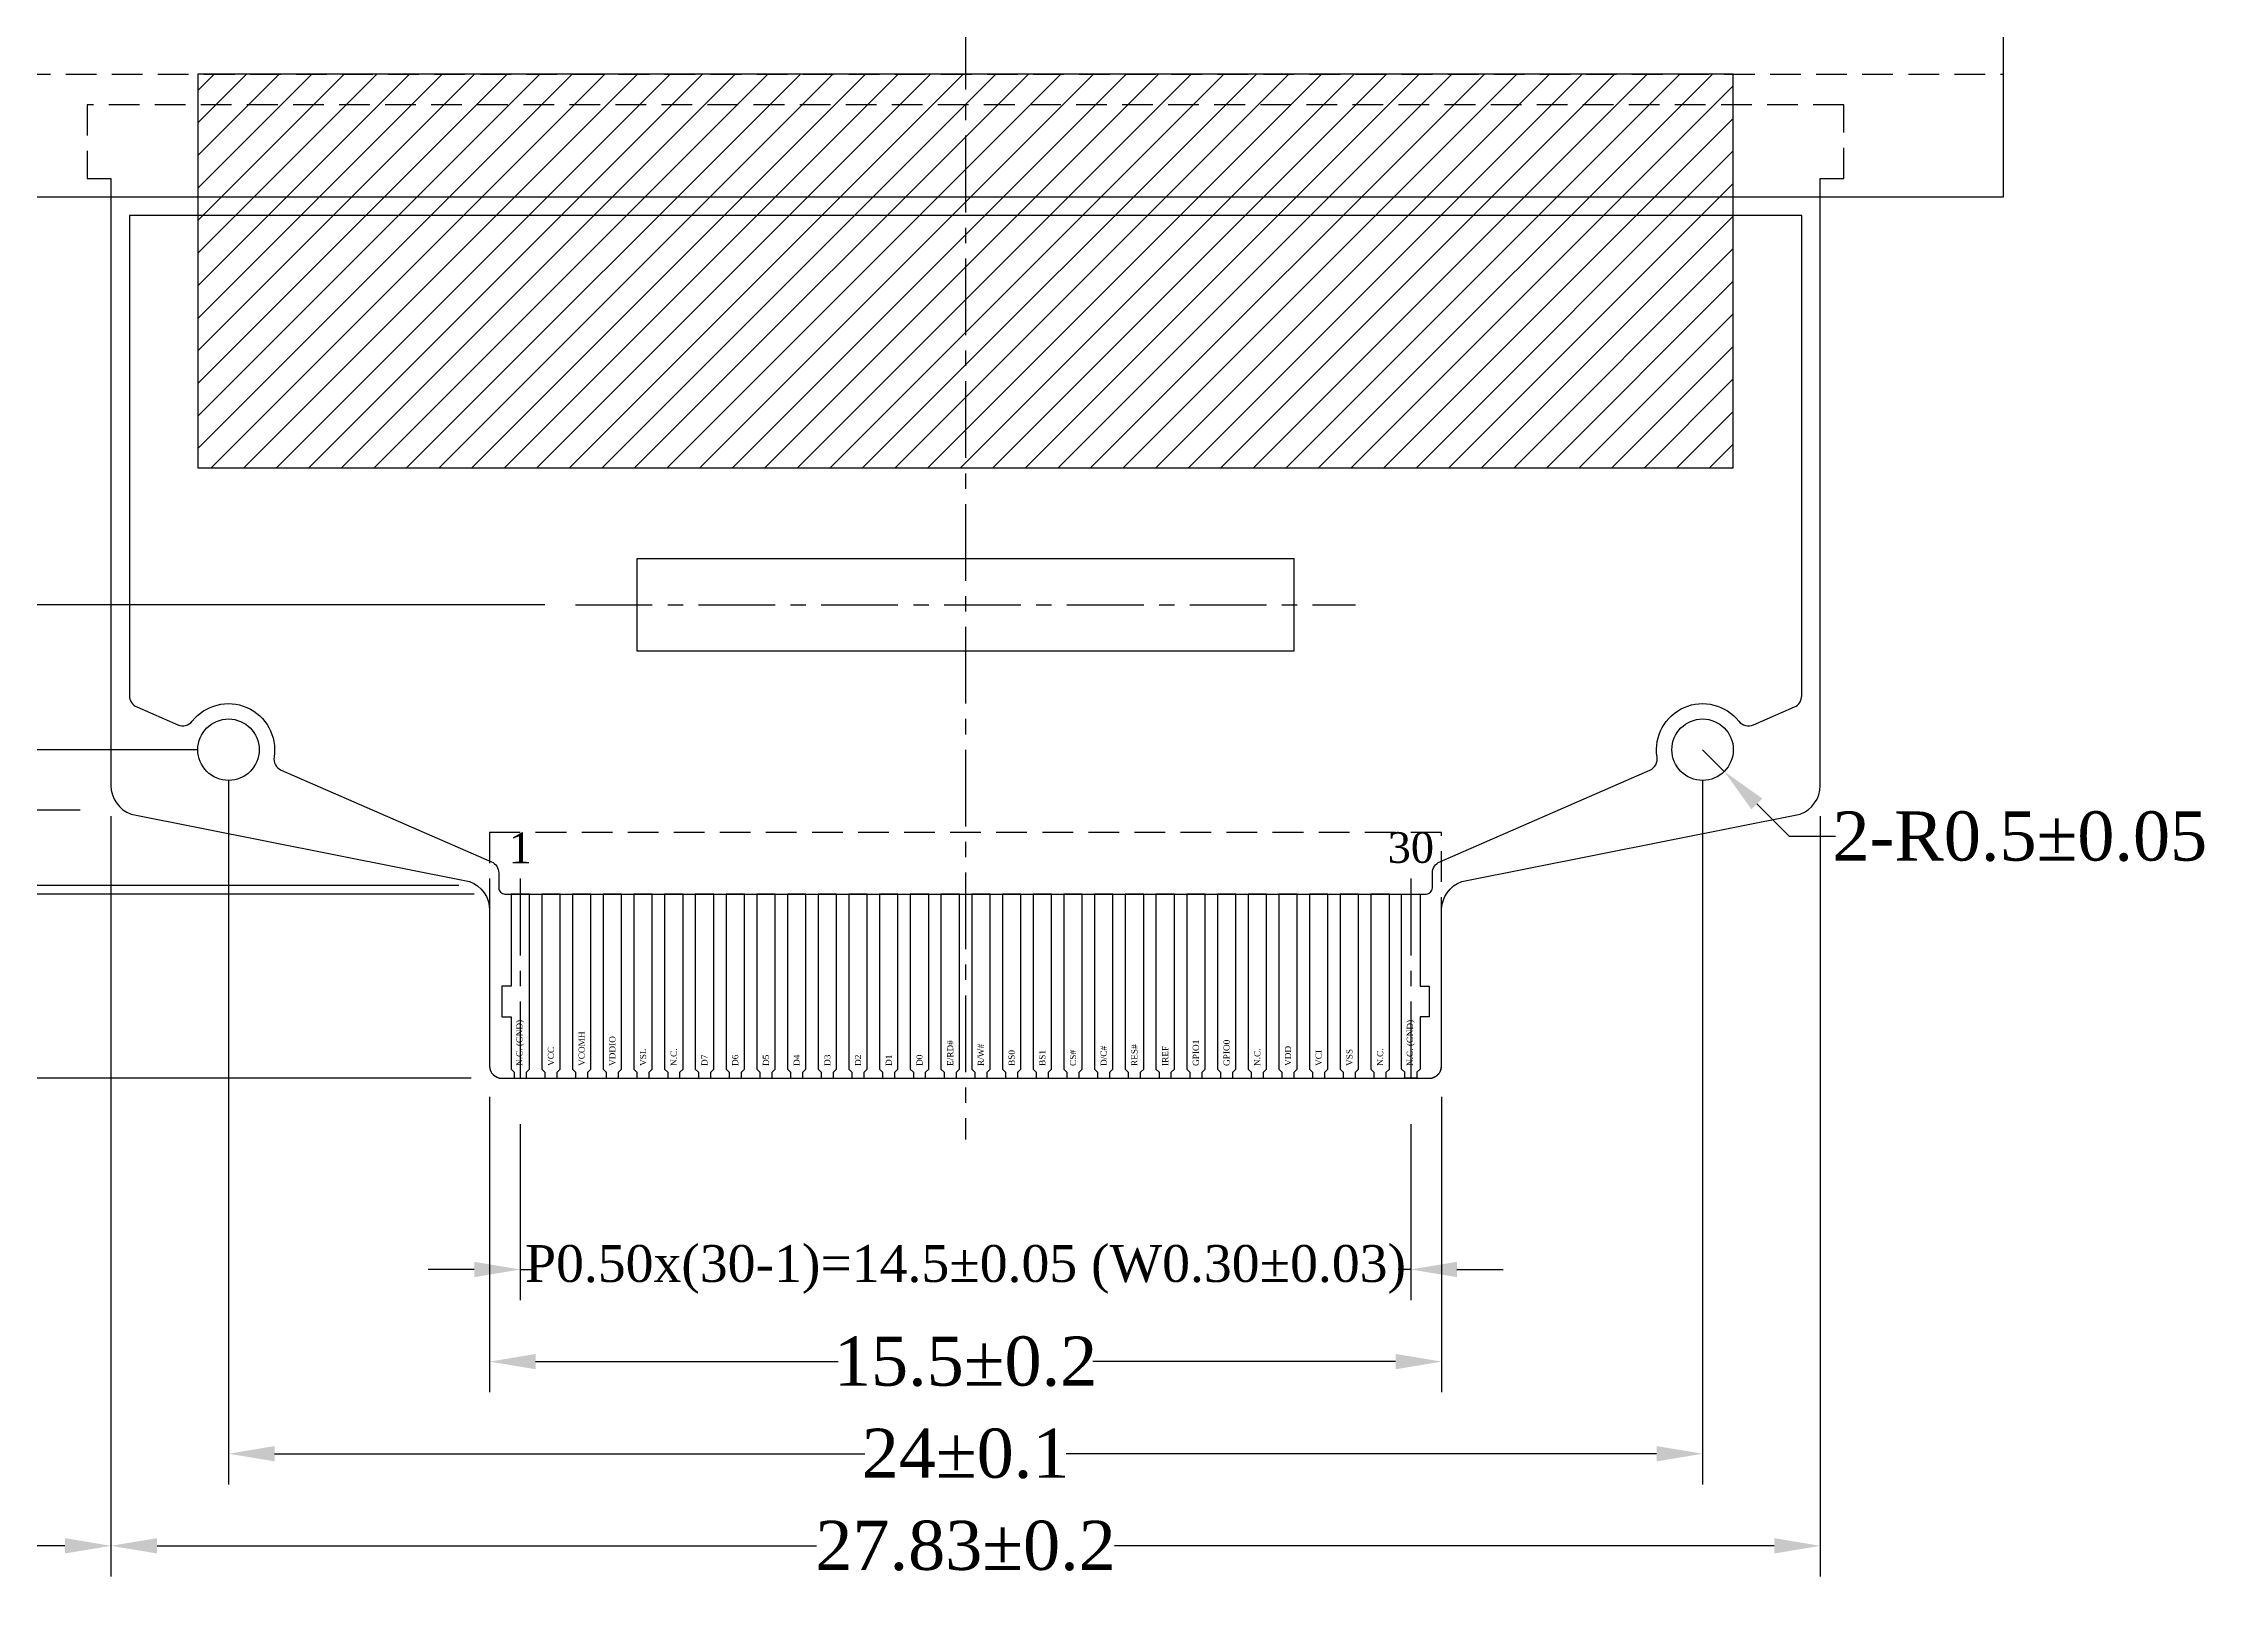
# Model space of a CAD drawing. Extents: x -2 to 150, y 0 to 100.
# Drawn here: x 25.91 to 61.3, y 22 to 47.46 of the extents above; entities that cross this region are included whole.
import ezdxf

# ---------------------------------------------------------------- set-up
doc = ezdxf.new("R2010")
doc.units = 0
doc.header["$MEASUREMENT"] = 0
doc.linetypes.add('CENTER', pattern=[2, 1.25, -0.25, 0.25, -0.25])
doc.linetypes.add('DASHED', pattern=[0.75, 0.5, -0.25])
for name, color, linetype in [('Center', 1, 'CENTER'), ('COF', 3, 'Continuous'), ('Dimension', 7, 'Continuous'), ('Driver IC', 8, 'Continuous'), ('Index', 7, 'Continuous'), ('Tape', 6, 'Continuous')]:
    doc.layers.add(name, color=color, linetype=linetype)
doc.styles.get("Standard").update_dxf_attribs({"font": 'TIMES.TTF'})
doc.dimstyles.get("Standard").update_dxf_attribs({"dimtxt": 0.7, "dimasz": 0.75, "dimexe": 0.5, "dimexo": 0.5, "dimgap": 0.1, "dimtad": 0, "dimdec": 3, "dimdsep": 46, "dimtxsty": 'Standard', "dimcen": 0.09, "dimadec": 0, "dimazin": 0, "dimtfac": 1, "dimtdec": 3, "dimtmove": 0, "dimatfit": 3, "dimfxl": 0, "dimtolj": 1, "dimarcsym": 0})

# ---------------------------------------------------------------- blocks, each defined once
blk = doc.blocks.new('*D18')
at = {"layer": 'Defpoints', "color": 0}
for p in [(13.5, 44.964), (24.028, 44.964), (33.378, 30.614)]:
    blk.add_point(p, dxfattribs=at)
at = {"layer": 'Dimension', "color": 0, "lineweight": -2}
for p, q in [((23.528, 44.964), (13, 44.964)), ((13.5, 44.214), (13.5, 40.158)), ((13.5, 31.364), (13.5, 35.42)), ((32.878, 30.614), (13, 30.614))]:
    blk.add_line(p, q, dxfattribs=at)
at = {"layer": 'Dimension', "color": 0}
for points in [[(13.375, 44.214), (13.625, 44.214), (13.5, 44.964)], [(13.375, 31.364), (13.625, 31.364), (13.5, 30.614)]]:
    blk.add_solid(points, dxfattribs=at)
at = {"layer": 'Dimension', "color": 0, "insert": (13.5, 37.789), "char_height": 0.8, "attachment_point": 5, "rotation": 90}
blk.add_mtext('\\A1;14.35±0.2', dxfattribs=at)
blk = doc.blocks.new('*D19')
at = {"layer": 'Defpoints', "color": 0}
for p in [(33.678, 30.364), (48.178, 30.364), (33.678, 27.5)]:
    blk.add_point(p, dxfattribs=at)
at = {"layer": 'Dimension', "color": 0, "lineweight": -2}
for p, q in [((33.678, 29.864), (33.678, 27)), ((48.178, 29.864), (48.178, 27)), ((32.928, 27.5), (32.178, 27.5)), ((33.678, 27.5), (33.886, 27.5)), ((48.178, 27.5), (47.969, 27.5)), ((48.928, 27.5), (49.678, 27.5))]:
    blk.add_line(p, q, dxfattribs=at)
at = {"layer": 'Dimension', "color": 0}
for points in [[(32.928, 27.625), (32.928, 27.375), (33.678, 27.5)], [(48.928, 27.625), (48.928, 27.375), (48.178, 27.5)]]:
    blk.add_solid(points, dxfattribs=at)
at = {"layer": 'Dimension', "color": 0, "insert": (40.928, 27.5), "char_height": 0.6, "attachment_point": 5}
blk.add_mtext('\\A1;P0.50x(30-1)=14.5±0.05 (W0.30%%p0.03)', dxfattribs=at)
blk = doc.blocks.new('*D20')
at = {"layer": 'Defpoints', "color": 0}
for p in [(27.013, 35.383), (54.843, 35.383), (54.843, 23)]:
    blk.add_point(p, dxfattribs=at)
at = {"layer": 'Dimension', "color": 0, "lineweight": -2}
for p, q in [((27.013, 34.883), (27.013, 22.5)), ((54.843, 34.883), (54.843, 22.5)), ((27.763, 23), (38.502, 23)), ((54.093, 23), (43.353, 23))]:
    blk.add_line(p, q, dxfattribs=at)
at = {"layer": 'Dimension', "color": 0}
for points in [[(27.763, 23.125), (27.763, 22.875), (27.013, 23)], [(54.093, 23.125), (54.093, 22.875), (54.843, 23)]]:
    blk.add_solid(points, dxfattribs=at)
at = {"layer": 'Dimension', "color": 0, "insert": (40.928, 23), "char_height": 0.8, "attachment_point": 5}
blk.add_mtext('\\A1;27.83±0.2', dxfattribs=at)
blk = doc.blocks.new('*D28')
at = {"layer": 'Defpoints', "color": 0}
for p in [(27.013, 34.979), (18, 30.614), (33.378, 30.614)]:
    blk.add_point(p, dxfattribs=at)
at = {"layer": 'Dimension', "color": 0, "lineweight": -2}
for p, q in [((18, 35.729), (18, 36.479)), ((26.513, 34.979), (17.5, 34.979)), ((18, 34.979), (18, 34.177)), ((18, 30.614), (18, 31.416)), ((32.878, 30.614), (17.5, 30.614)), ((18, 29.864), (18, 29.114))]:
    blk.add_line(p, q, dxfattribs=at)
at = {"layer": 'Dimension', "color": 0}
for points in [[(17.875, 35.729), (18.125, 35.729), (18, 34.979)], [(17.875, 29.864), (18.125, 29.864), (18, 30.614)]]:
    blk.add_solid(points, dxfattribs=at)
at = {"layer": 'Dimension', "color": 0, "insert": (18, 32.796), "char_height": 0.8, "attachment_point": 5, "rotation": 90}
blk.add_mtext('\\A1;4.365', dxfattribs=at)
blk = doc.blocks.new('*D29')
at = {"layer": 'Defpoints', "color": 0}
for p in [(33.428, 33.614), (21, 30.614), (33.378, 30.614)]:
    blk.add_point(p, dxfattribs=at)
at = {"layer": 'Dimension', "color": 0, "lineweight": -2}
for p, q in [((32.928, 33.614), (20.5, 33.614)), ((21, 32.864), (21, 32.436)), ((21, 31.364), (21, 31.792)), ((32.878, 30.614), (20.5, 30.614))]:
    blk.add_line(p, q, dxfattribs=at)
at = {"layer": 'Dimension', "color": 0}
for points in [[(20.875, 32.864), (21.125, 32.864), (21, 33.614)], [(20.875, 31.364), (21.125, 31.364), (21, 30.614)]]:
    blk.add_solid(points, dxfattribs=at)
at = {"layer": 'Dimension', "color": 0, "insert": (21, 32.114), "char_height": 0.8, "attachment_point": 5, "rotation": 90}
blk.add_mtext('\\A1;3', dxfattribs=at)
blk = doc.blocks.new('*D37')
at = {"layer": 'Defpoints', "color": 0}
for p in [(24.028, 44.964), (27.013, 35.383), (24.028, 23)]:
    blk.add_point(p, dxfattribs=at)
at = {"layer": 'Dimension', "color": 0, "lineweight": -2}
for p, q in [((24.028, 44.464), (24.028, 22.5)), ((27.013, 34.883), (27.013, 22.5)), ((24.028, 23), (23.278, 23)), ((26.263, 23), (24.778, 23))]:
    blk.add_line(p, q, dxfattribs=at)
at = {"layer": 'Dimension', "color": 0}
for points in [[(24.778, 23.125), (24.778, 22.875), (24.028, 23)], [(26.263, 23.125), (26.263, 22.875), (27.013, 23)]]:
    blk.add_solid(points, dxfattribs=at)
at = {"layer": 'Dimension', "color": 0, "insert": (21.504, 23), "char_height": 0.8, "attachment_point": 5}
blk.add_mtext('\\A1;(2.985)', dxfattribs=at)
blk = doc.blocks.new('*D38')
at = {"layer": 'Defpoints', "color": 0}
for p in [(12, 78.964), (24.028, 78.964), (33.378, 30.614)]:
    blk.add_point(p, dxfattribs=at)
at = {"layer": 'Dimension', "color": 0, "lineweight": -2}
for p, q in [((23.528, 78.964), (11.5, 78.964)), ((12, 78.214), (12, 56.563)), ((12, 31.364), (12, 53.015)), ((32.878, 30.614), (11.5, 30.614))]:
    blk.add_line(p, q, dxfattribs=at)
at = {"layer": 'Dimension', "color": 0}
for points in [[(11.875, 78.214), (12.125, 78.214), (12, 78.964)], [(11.875, 31.364), (12.125, 31.364), (12, 30.614)]]:
    blk.add_solid(points, dxfattribs=at)
at = {"layer": 'Dimension', "color": 0, "insert": (12, 54.789), "char_height": 0.8, "attachment_point": 5, "rotation": 90}
blk.add_mtext('\\A1;(48.35)', dxfattribs=at)
blk = doc.blocks.new('*D39')
at = {"layer": 'Defpoints', "color": 0}
for p in [(52.928, 35.964), (53.281, 35.61)]:
    blk.add_point(p, dxfattribs=at)
at = {"layer": 'Dimension', "color": 0, "lineweight": -2}
for p, q in [((52.928, 35.964), (53.281, 35.61)), ((54.342, 34.55), (53.811, 35.08)), ((55.092, 34.55), (54.342, 34.55))]:
    blk.add_line(p, q, dxfattribs=at)
at = {"layer": 'Dimension', "color": 0}
blk.add_solid([(53.9, 35.169), (53.723, 34.992), (53.281, 35.61)], dxfattribs=at)
at = {"layer": 'Dimension', "color": 0, "insert": (58.093, 34.55), "char_height": 0.8, "attachment_point": 5}
blk.add_mtext('\\A1;2-R0.5±0.05', dxfattribs=at)
blk = doc.blocks.new('*D48')
at = {"layer": 'Defpoints', "color": 0}
for p in [(33.178, 30.814), (48.678, 30.814), (48.678, 26)]:
    blk.add_point(p, dxfattribs=at)
at = {"layer": 'Dimension', "color": 0, "lineweight": -2}
for p, q in [((33.178, 30.314), (33.178, 25.5)), ((48.678, 30.314), (48.678, 25.5)), ((33.928, 26), (38.854, 26)), ((47.928, 26), (43.001, 26))]:
    blk.add_line(p, q, dxfattribs=at)
at = {"layer": 'Dimension', "color": 0}
for points in [[(33.928, 26.125), (33.928, 25.875), (33.178, 26)], [(47.928, 26.125), (47.928, 25.875), (48.678, 26)]]:
    blk.add_solid(points, dxfattribs=at)
at = {"layer": 'Dimension', "color": 0, "insert": (40.928, 26), "char_height": 0.8, "attachment_point": 5}
blk.add_mtext('\\A1;15.5±0.2', dxfattribs=at)
blk = doc.blocks.new('*D49')
at = {"layer": 'Defpoints', "color": 0}
for p in [(33.178, 33.753), (19.5, 30.614), (33.378, 30.614)]:
    blk.add_point(p, dxfattribs=at)
at = {"layer": 'Dimension', "color": 0, "lineweight": -2}
for p, q in [((19.5, 34.503), (19.5, 35.253)), ((32.678, 33.753), (19, 33.753)), ((19.5, 33.753), (19.5, 33.563)), ((19.5, 30.614), (19.5, 30.804)), ((32.878, 30.614), (19, 30.614)), ((19.5, 29.864), (19.5, 29.114))]:
    blk.add_line(p, q, dxfattribs=at)
at = {"layer": 'Dimension', "color": 0}
for points in [[(19.375, 34.503), (19.625, 34.503), (19.5, 33.753)], [(19.375, 29.864), (19.625, 29.864), (19.5, 30.614)]]:
    blk.add_solid(points, dxfattribs=at)
at = {"layer": 'Dimension', "color": 0, "insert": (19.5, 32.184), "char_height": 0.8, "attachment_point": 5, "rotation": 90}
blk.add_mtext('\\A1;3.139', dxfattribs=at)
blk = doc.blocks.new('*D50')
at = {"layer": 'Defpoints', "color": 0}
for p in [(28.928, 35.964), (16.5, 30.614), (33.378, 30.614)]:
    blk.add_point(p, dxfattribs=at)
at = {"layer": 'Dimension', "color": 0, "lineweight": -2}
for p, q in [((16.5, 36.714), (16.5, 37.464)), ((28.428, 35.964), (16, 35.964)), ((16.5, 35.964), (16.5, 35.356)), ((16.5, 30.614), (16.5, 31.222)), ((32.878, 30.614), (16, 30.614)), ((16.5, 29.864), (16.5, 29.114))]:
    blk.add_line(p, q, dxfattribs=at)
at = {"layer": 'Dimension', "color": 0}
for points in [[(16.375, 36.714), (16.625, 36.714), (16.5, 35.964)], [(16.375, 29.864), (16.625, 29.864), (16.5, 30.614)]]:
    blk.add_solid(points, dxfattribs=at)
at = {"layer": 'Dimension', "color": 0, "insert": (16.5, 33.289), "char_height": 0.8, "attachment_point": 5, "rotation": 90}
blk.add_mtext('\\A1;5.35±0.1', dxfattribs=at)
blk = doc.blocks.new('*D51')
at = {"layer": 'Defpoints', "color": 0}
for p in [(34.578, 38.324), (15, 30.614), (33.378, 30.614)]:
    blk.add_point(p, dxfattribs=at)
at = {"layer": 'Dimension', "color": 0, "lineweight": -2}
for p, q in [((34.078, 38.324), (14.5, 38.324)), ((15, 37.574), (15, 35.509)), ((15, 31.364), (15, 33.429)), ((32.878, 30.614), (14.5, 30.614))]:
    blk.add_line(p, q, dxfattribs=at)
at = {"layer": 'Dimension', "color": 0}
for points in [[(14.875, 37.574), (15.125, 37.574), (15, 38.324)], [(14.875, 31.364), (15.125, 31.364), (15, 30.614)]]:
    blk.add_solid(points, dxfattribs=at)
at = {"layer": 'Dimension', "color": 0, "insert": (15, 34.469), "char_height": 0.8, "attachment_point": 5, "rotation": 90}
blk.add_mtext('\\A1;7.71', dxfattribs=at)
blk = doc.blocks.new('*D52')
at = {"layer": 'Defpoints', "color": 0}
for p in [(28.928, 35.964), (52.928, 35.964), (52.928, 24.5)]:
    blk.add_point(p, dxfattribs=at)
at = {"layer": 'Dimension', "color": 0, "lineweight": -2}
for p, q in [((28.928, 35.464), (28.928, 24)), ((52.928, 35.464), (52.928, 24)), ((29.678, 24.5), (39.288, 24.5)), ((52.178, 24.5), (42.567, 24.5))]:
    blk.add_line(p, q, dxfattribs=at)
at = {"layer": 'Dimension', "color": 0}
for points in [[(29.678, 24.625), (29.678, 24.375), (28.928, 24.5)], [(52.178, 24.625), (52.178, 24.375), (52.928, 24.5)]]:
    blk.add_solid(points, dxfattribs=at)
at = {"layer": 'Dimension', "color": 0, "insert": (40.928, 24.5), "char_height": 0.8, "attachment_point": 5}
blk.add_mtext('\\A1;24±0.1', dxfattribs=at)

msp = doc.modelspace()

# ---------------------------------------------------------------- hatches: boundary and pattern name
at = {"layer": 'Tape'}
h = msp.add_hatch(dxfattribs=at)
h.set_pattern_fill('ANSI31', color=256, scale=3, style=0)
h.set_pattern_definition([(45, (2.495, -0.976), (-0.265165, 0.265165), [])])
h.paths.add_polyline_path([(28.4275, 46.964), (28.4275, 40.5539), (53.4275, 40.5539), (53.4275, 46.964)])

# ---------------------------------------------------------------- linework, layer by layer
msp.add_lwpolyline([(24.0275, 44.964), (57.8275, 44.964), (57.8275, 78.964), (24.0275, 78.964)], close=True)
at = {"linetype": 'DASHED'}
msp.add_lwpolyline([(24.0275, 46.964), (57.8275, 46.964), (57.8275, 78.964), (24.0275, 78.964)], close=True, dxfattribs=at)
at = {"layer": 'Center', "linetype": 'CENTER'}
for p, q in [((40.9275, 79.964), (40.9275, 29.614)), ((34.5775, 38.324), (47.2775, 38.324))]:
    msp.add_line(p, q, dxfattribs=at)
at = {"layer": 'Center'}
for p, q in [((33.6775, 33.864), (33.6775, 30.364)), ((48.1775, 33.864), (48.1775, 30.364))]:
    msp.add_line(p, q, dxfattribs=at)
at = {"layer": 'COF', "linetype": 'DASHED'}
msp.add_lwpolyline([(54.8425, 44.964), (54.8425, 45.264), (55.2275, 45.264), (55.2275, 46.464), (26.6275, 46.464), (26.6275, 45.264), (27.0125, 45.264), (27.0125, 44.964)], dxfattribs=at)
at = {"layer": 'COF'}
msp.add_lwpolyline([(27.0125, 44.964), (27.0125, 35.3831, 0.3152988), (27.3415, 34.9132), (32.8485, 33.8187, -0.3152988), (33.1775, 33.3489), (33.1775, 30.814, 0.4142136), (33.3775, 30.614), (48.4775, 30.614, 0.4142136), (48.6775, 30.814), (48.6775, 33.3489, -0.3152988), (49.0065, 33.8187), (54.5135, 34.9132, 0.3152988), (54.8425, 35.3831), (54.8425, 44.964)], format="xyb", dxfattribs=at)
at = {"layer": 'COF', "color": 74}
msp.add_lwpolyline([(48.4275, 33.614, 0.4142136), (48.5275, 33.714), (48.5275, 33.9557, -0.2982166), (48.6475, 34.139), (52.0691, 35.6324, 0.3414214), (52.1867, 35.8469, -0.7729437), (53.5171, 36.4275, 0.3414214), (53.7543, 36.3678), (54.4225, 36.6595, 0.2982166), (54.5425, 36.8428), (54.5425, 44.664), (27.3125, 44.664), (27.3125, 36.8428, 0.2982166), (27.4325, 36.6595), (28.1007, 36.3678, 0.3414214), (28.3379, 36.4275, -0.7729437), (29.6683, 35.8469, 0.3414214), (29.7859, 35.6324), (33.2075, 34.139, -0.2982166), (33.3275, 33.9557), (33.3275, 33.714, 0.4142136), (33.4275, 33.614)], format="xyb", close=True, dxfattribs=at)
at = {"layer": 'COF', "color": 2, "linetype": 'DASHED'}
msp.add_lwpolyline([(33.3775, 30.614), (48.4775, 30.614, 0.4142136), (48.6775, 30.814), (48.6775, 34.614), (33.1775, 34.614), (33.1775, 30.814, 0.4142136)], format="xyb", close=True, dxfattribs=at)
at = {"layer": 'COF', "color": 0}
for points in [[(33.5275, 31.614), (33.5275, 30.764), (33.5775, 30.714), (33.5775, 30.614), (33.7775, 30.614), (33.7775, 30.714), (33.8275, 30.764), (33.8275, 33.614), (33.5275, 33.614), (33.5275, 32.114), (33.3775, 32.114), (33.3775, 31.614)], [(34.0275, 33.614), (34.0275, 30.764), (34.0775, 30.714), (34.0775, 30.614), (34.2775, 30.614), (34.2775, 30.714), (34.3275, 30.764), (34.3275, 33.614)], [(34.5275, 33.614), (34.5275, 30.764), (34.5775, 30.714), (34.5775, 30.614), (34.7775, 30.614), (34.7775, 30.714), (34.8275, 30.764), (34.8275, 33.614)], [(35.0275, 33.614), (35.0275, 30.764), (35.0775, 30.714), (35.0775, 30.614), (35.2775, 30.614), (35.2775, 30.714), (35.3275, 30.764), (35.3275, 33.614)], [(35.5275, 33.614), (35.5275, 30.764), (35.5775, 30.714), (35.5775, 30.614), (35.7775, 30.614), (35.7775, 30.714), (35.8275, 30.764), (35.8275, 33.614)], [(36.0275, 33.614), (36.0275, 30.764), (36.0775, 30.714), (36.0775, 30.614), (36.2775, 30.614), (36.2775, 30.714), (36.3275, 30.764), (36.3275, 33.614)], [(36.5275, 33.614), (36.5275, 30.764), (36.5775, 30.714), (36.5775, 30.614), (36.7775, 30.614), (36.7775, 30.714), (36.8275, 30.764), (36.8275, 33.614)], [(37.0275, 33.614), (37.0275, 30.764), (37.0775, 30.714), (37.0775, 30.614), (37.2775, 30.614), (37.2775, 30.714), (37.3275, 30.764), (37.3275, 33.614)], [(37.5275, 33.614), (37.5275, 30.764), (37.5775, 30.714), (37.5775, 30.614), (37.7775, 30.614), (37.7775, 30.714), (37.8275, 30.764), (37.8275, 33.614)], [(38.0275, 33.614), (38.0275, 30.764), (38.0775, 30.714), (38.0775, 30.614), (38.2775, 30.614), (38.2775, 30.714), (38.3275, 30.764), (38.3275, 33.614)], [(38.5275, 33.614), (38.5275, 30.764), (38.5775, 30.714), (38.5775, 30.614), (38.7775, 30.614), (38.7775, 30.714), (38.8275, 30.764), (38.8275, 33.614)], [(39.0275, 33.614), (39.0275, 30.764), (39.0775, 30.714), (39.0775, 30.614), (39.2775, 30.614), (39.2775, 30.714), (39.3275, 30.764), (39.3275, 33.614)], [(39.5275, 33.614), (39.5275, 30.764), (39.5775, 30.714), (39.5775, 30.614), (39.7775, 30.614), (39.7775, 30.714), (39.8275, 30.764), (39.8275, 33.614)], [(40.0275, 33.614), (40.0275, 30.764), (40.0775, 30.714), (40.0775, 30.614), (40.2775, 30.614), (40.2775, 30.714), (40.3275, 30.764), (40.3275, 33.614)], [(40.5275, 33.614), (40.5275, 30.764), (40.5775, 30.714), (40.5775, 30.614), (40.7775, 30.614), (40.7775, 30.714), (40.8275, 30.764), (40.8275, 33.614)], [(41.0275, 33.614), (41.0275, 30.764), (41.0775, 30.714), (41.0775, 30.614), (41.2775, 30.614), (41.2775, 30.714), (41.3275, 30.764), (41.3275, 33.614)], [(41.5275, 33.614), (41.5275, 30.764), (41.5775, 30.714), (41.5775, 30.614), (41.7775, 30.614), (41.7775, 30.714), (41.8275, 30.764), (41.8275, 33.614)], [(42.0275, 33.614), (42.0275, 30.764), (42.0775, 30.714), (42.0775, 30.614), (42.2775, 30.614), (42.2775, 30.714), (42.3275, 30.764), (42.3275, 33.614)], [(42.5275, 33.614), (42.5275, 30.764), (42.5775, 30.714), (42.5775, 30.614), (42.7775, 30.614), (42.7775, 30.714), (42.8275, 30.764), (42.8275, 33.614)], [(43.0275, 33.614), (43.0275, 30.764), (43.0775, 30.714), (43.0775, 30.614), (43.2775, 30.614), (43.2775, 30.714), (43.3275, 30.764), (43.3275, 33.614)], [(43.5275, 33.614), (43.5275, 30.764), (43.5775, 30.714), (43.5775, 30.614), (43.7775, 30.614), (43.7775, 30.714), (43.8275, 30.764), (43.8275, 33.614)], [(44.0275, 33.614), (44.0275, 30.764), (44.0775, 30.714), (44.0775, 30.614), (44.2775, 30.614), (44.2775, 30.714), (44.3275, 30.764), (44.3275, 33.614)], [(44.5275, 33.614), (44.5275, 30.764), (44.5775, 30.714), (44.5775, 30.614), (44.7775, 30.614), (44.7775, 30.714), (44.8275, 30.764), (44.8275, 33.614)], [(45.0275, 33.614), (45.0275, 30.764), (45.0775, 30.714), (45.0775, 30.614), (45.2775, 30.614), (45.2775, 30.714), (45.3275, 30.764), (45.3275, 33.614)], [(45.5275, 33.614), (45.5275, 30.764), (45.5775, 30.714), (45.5775, 30.614), (45.7775, 30.614), (45.7775, 30.714), (45.8275, 30.764), (45.8275, 33.614)], [(46.0275, 33.614), (46.0275, 30.764), (46.0775, 30.714), (46.0775, 30.614), (46.2775, 30.614), (46.2775, 30.714), (46.3275, 30.764), (46.3275, 33.614)], [(46.5275, 33.614), (46.5275, 30.764), (46.5775, 30.714), (46.5775, 30.614), (46.7775, 30.614), (46.7775, 30.714), (46.8275, 30.764), (46.8275, 33.614)], [(47.0275, 33.614), (47.0275, 30.764), (47.0775, 30.714), (47.0775, 30.614), (47.2775, 30.614), (47.2775, 30.714), (47.3275, 30.764), (47.3275, 33.614)], [(47.5275, 33.614), (47.5275, 30.764), (47.5775, 30.714), (47.5775, 30.614), (47.7775, 30.614), (47.7775, 30.714), (47.8275, 30.764), (47.8275, 33.614)], [(48.3275, 31.614), (48.3275, 30.764), (48.2775, 30.714), (48.2775, 30.614), (48.0775, 30.614), (48.0775, 30.714), (48.0275, 30.764), (48.0275, 33.614), (48.3275, 33.614), (48.3275, 32.114), (48.4775, 32.114), (48.4775, 31.614)]]:
    msp.add_lwpolyline(points, close=True, dxfattribs=at)
at = {"layer": 'COF', "color": 5}
for centre in [(28.9275, 35.964), (52.9275, 35.964)]:
    msp.add_circle(centre, 0.5, dxfattribs=at)
at = {"layer": 'Driver IC'}
msp.add_lwpolyline([(35.5775, 37.574), (46.2775, 37.574), (46.2775, 39.074), (35.5775, 39.074)], close=True, dxfattribs=at)
at = {"layer": 'Tape'}
msp.add_lwpolyline([(28.4275, 40.5539), (53.4275, 40.5539), (53.4275, 46.964), (28.4275, 46.964)], close=True, dxfattribs=at)

# ---------------------------------------------------------------- texts
at = {"insert": (6.25, 22.5), "char_height": 1, "attachment_point": 1}
msp.add_mtext('Notes:\\P\\P1. Driver IC: SSD1351\\P2. Die Size: 10700um x 1500um\\P3. COF Number: SSD1351U3\\P4. Interface:\\P    8-bits 68XX/80XX Parallel, 3-/4-wire SPI\\P5. General Tolerance: %%p0.30\\P6. The total thickness (1.70 Max) is without p{\\C0;olarizer protective film & remove tape}.\\P    The actual assembled total thickness with above materials should be 1.95 Max.', dxfattribs=at)
at = {"layer": 'Index', "char_height": 0.5, "attachment_point": 8}
for s, insert in [('{\\fTimes New Roman|b0|i0|c0|p18;1}', (33.6775, 34.114)), ('30', (48.1775, 34.114))]:
    msp.add_mtext(s, dxfattribs=dict(at, insert=insert))
at = {"layer": 'Index', "char_height": 0.1, "attachment_point": 4, "rotation": 90}
for s, insert in [('N.C. (GND)', (33.6775, 30.814)), ('N.C. (GND)', (48.1775, 30.814)), ('VCOMH', (34.6775, 30.814)), ('VDDIO', (35.1775, 30.814)), ('E/RD#', (40.6775, 30.814)), ('R/W#', (41.1775, 30.814)), ('D/C#', (43.1775, 30.814)), ('RES#', (43.6775, 30.814)), ('IREF', (44.1775, 30.814)), ('GPIO1', (44.6775, 30.814)), ('GPIO0', (45.1775, 30.814)), ('VCC', (34.1775, 30.814)), ('VSL', (35.6775, 30.814)), ('N.C.', (36.1775, 30.814)), ('D7', (36.6775, 30.814)), ('D6', (37.1775, 30.814)), ('D5', (37.6775, 30.814)), ('D4', (38.1775, 30.814)), ('D3', (38.6775, 30.814)), ('D2', (39.1775, 30.814)), ('D1', (39.6775, 30.814)), ('D0', (40.1775, 30.814)), ('BS0', (41.6775, 30.814)), ('BS1', (42.1775, 30.814)), ('CS#', (42.6775, 30.814)), ('N.C.', (45.6775, 30.814)), ('VDD', (46.1775, 30.814)), ('VCI', (46.6775, 30.814)), ('VSS', (47.1775, 30.814)), ('N.C.', (47.6775, 30.814))]:
    msp.add_mtext(s, dxfattribs=dict(at, insert=insert))

# ---------------------------------------------------------------- dimensions: what is measured, and where the dimension line sits
at = {"layer": 'Dimension'}
dim = msp.add_linear_dim(base=(12, 78.964), p1=(33.3775, 30.614), p2=(24.0275, 78.964), angle=90, text='(<>)', dimstyle='Standard', override={"dimtxt": 0.8, "dimtp": 0.5, "dimtm": 0.5}, dxfattribs=at)
dim.commit()
dim.dimension.update_dxf_attribs({"geometry": '*D38', "text_midpoint": (12, 54.789)})
for base, p1, p2, override, picture, middle in [((13.5, 44.964), (33.3775, 30.614), (24.0275, 44.964), {"dimtxt": 0.8, "dimtol": 1, "dimtp": 0.2, "dimtm": 0.2}, '*D18', (13.5, 37.789)), ((16.5, 30.614), (28.9275, 35.964), (33.3775, 30.614), {"dimtxt": 0.8, "dimtol": 1, "dimtp": 0.1, "dimtm": 0.1}, '*D50', (16.5, 33.289))]:
    dim = msp.add_linear_dim(base=base, p1=p1, p2=p2, angle=90, dimstyle='Standard', override=override, dxfattribs=at)
    dim.commit()
    dim.dimension.update_dxf_attribs({"geometry": picture, "text_midpoint": middle})
for base, p1, p2, text, override, picture, middle in [((24.0275, 23), (27.0125, 35.3831), (24.0275, 44.964), '(<>)', {"dimtxt": 0.8, "dimtp": 0.5, "dimtm": 0.5}, '*D37', (21.5037, 23)), ((33.6775, 27.5), (48.1775, 30.364), (33.6775, 30.364), 'P0.50x(30-1)=<> (W0.30%%p0.03)', {"dimtxt": 0.6, "dimgap": 0.1, "dimtol": 1, "dimlim": 0, "dimtp": 0.05, "dimtm": 0.05}, '*D19', (40.9275, 27.5))]:
    dim = msp.add_linear_dim(base=base, p1=p1, p2=p2, text=text, dimstyle='Standard', override=override, dxfattribs=at)
    dim.commit()
    dim.dimension.update_dxf_attribs({"geometry": picture, "text_midpoint": middle})
at = {"layer": 'Dimension', "color": 0}
for base, p1, picture, middle in [((15, 30.614), (34.5775, 38.324), '*D51', (15, 34.469)), ((18, 30.614), (27.0125, 34.9786), '*D28', (18, 32.7963)), ((19.5, 30.614), (33.1775, 33.7534), '*D49', (19.5, 32.1837)), ((21, 30.614), (33.4275, 33.614), '*D29', (21, 32.114))]:
    dim = msp.add_linear_dim(base=base, p1=p1, p2=(33.3775, 30.614), angle=90, dimstyle='Standard', override={"dimtxt": 0.8}, dxfattribs=at)
    dim.commit()
    dim.dimension.update_dxf_attribs({"geometry": picture, "text_midpoint": middle})
at = {"layer": 'Dimension'}
for base, p1, p2, override, picture, middle in [((52.9275, 24.5), (28.9275, 35.964), (52.9275, 35.964), {"dimtxt": 0.8, "dimtol": 1, "dimtp": 0.1, "dimtm": 0.1}, '*D52', (40.9275, 24.5)), ((54.8425, 23), (27.0125, 35.3831), (54.8425, 35.3831), {"dimtxt": 0.8, "dimgap": 0.1, "dimtol": 1, "dimlim": 0, "dimtp": 0.2, "dimtm": 0.2}, '*D20', (40.9275, 23)), ((48.6775, 26), (33.1775, 30.814), (48.6775, 30.814), {"dimtxt": 0.8, "dimtol": 1, "dimtp": 0.2, "dimtm": 0.2}, '*D48', (40.9275, 26))]:
    dim = msp.add_linear_dim(base=base, p1=p1, p2=p2, dimstyle='Standard', override=override, dxfattribs=at)
    dim.commit()
    dim.dimension.update_dxf_attribs({"geometry": picture, "text_midpoint": middle})
dim = msp.add_radius_dim(center=(52.9275, 35.964), mpoint=(53.2811, 35.6104), text='2-<>', dimstyle='Standard', override={"dimtxt": 0.8, "dimtoh": 1, "dimazin": 2, "dimtol": 1, "dimtp": 0.05, "dimtm": 0.05}, dxfattribs=at)
dim.commit()
dim.dimension.update_dxf_attribs({"geometry": '*D39', "text_midpoint": (58.0932, 34.5498)})

doc.saveas('drawing.dxf')
